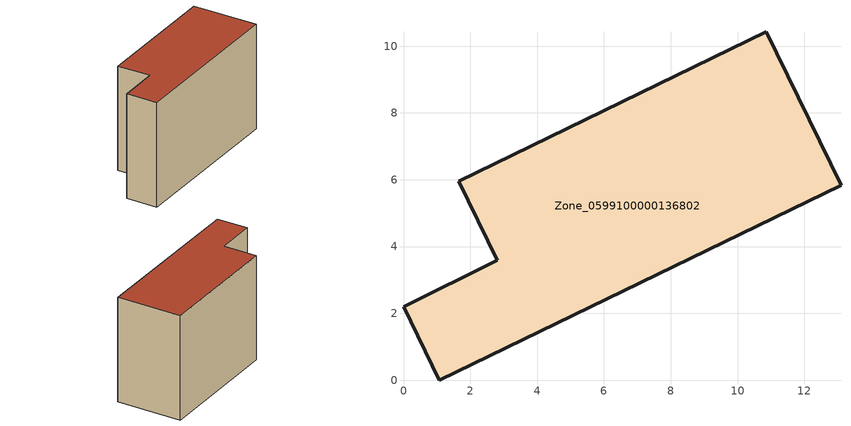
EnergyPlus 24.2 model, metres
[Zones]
Zone_0599100000136802
 floor ground (C_G): 10.86,10.43 13.1,5.84 1.08,0 0,2.2 2.8,3.6 1.66,5.95 z0
 wall outside (C_F): 13.1,5.84 10.86,10.43 1.66,5.95 2.8,3.6 0,2.2 1.08,0 13.1,5.84 z0:8.36
 roof outside (C_R): 1.08,0 13.1,5.84 10.86,10.43 1.66,5.95 2.8,3.6 0,2.2 z8.36
[BUILDING]
Pand.0599100000136802: North Axis=0; Terrain=City; Loads Convergence Tolerance Value=0.04; Temperature Convergence Tolerance Value=0.4; Solar Distribution=FullExterior; Maximum Number of Warmup Days=25; Minimum Number of Warmup Days=1
[Site:Location]
Rotterdam.The.Hague.AP_ZH_NLD Design_Conditions: Latitude=51.96; Longitude=4.45; Time Zone=1; Elevation=-4.5
[SITE:GROUNDTEMPERATURE:BUILDINGSURFACE]
18, 18, 18, 18, 18, 18, 18, 18, 18, 18, 18, 18
[MATERIAL] Thermal Absorptance=0.9; Solar Absorptance=0.7; Visible Absorptance=0.7
Name | Roughness | Thickness | Conductivity | Density | Specific Heat
G.TI.1946-1964 | MediumSmooth | 0.15 | 1 | 540 | 1210
F.TI.1946-1964 | Rough | 0.3 | 0.857143 | 1920 | 840
R.TI.1946-1964 | MediumRough | 0.2 | 0.277778 | 1500 | 1000
[CONSTRUCTION]
C_G: G.TI.1946-1964
C_F: F.TI.1946-1964
C_R: R.TI.1946-1964
[ZONE]
Zone_0599100000136802: Type=1; Multiplier=1; Ceiling Height=Autocalculate; Volume=Autocalculate; Floor Area=autocalculate; Part of Total Floor Area=Yes
[ZONEINFILTRATION:DESIGNFLOWRATE]
Infil_Zone_0599100000136802: Zone or ZoneList or Space or SpaceList=Zone_0599100000136802; Schedule=AlwaysOn; Design Flow Rate Calculation Method=Flow/Area; Flow Rate per Floor Area=0.003; Constant Term Coefficient=1; Temperature Term Coefficient=0; Velocity Term Coefficient=0; Velocity Squared Term Coefficient=0
[HVACTEMPLATE:ZONE:IDEALLOADSAIRSYSTEM]
Zone_0599100000136802: Maximum Heating Supply Air Temperature=50; Minimum Cooling Supply Air Temperature=13; Maximum Heating Supply Air Humidity Ratio=0.0156; Minimum Cooling Supply Air Humidity Ratio=0.0077; Heating Limit=NoLimit; Cooling Limit=NoLimit; Dehumidification Control Type=ConstantSensibleHeatRatio; Cooling Sensible Heat Ratio=0.7; Dehumidification Setpoint=60; Humidification Control Type=None; Humidification Setpoint=30; Outdoor Air Method=None; Outdoor Air Flow Rate per Person=0.00944; Outdoor Air Flow Rate per Zone Floor Area=0; Outdoor Air Flow Rate per Zone=0; Demand Controlled Ventilation Type=None; Outdoor Air Economizer Type=NoEconomizer; Heat Recovery Type=None; Sensible Heat Recovery Effectiveness=0.7; Latent Heat Recovery Effectiveness=0.65
[ZONECONTROL:THERMOSTAT]
ThermostatControl_Zone_0599100000136802: Zone or ZoneList=Zone_0599100000136802; Control Type Schedule=DualSetpointControlType; Control 1=Thermostat_Zone_0599100000136802; Temperature Difference Between Cutout And Setpoint=0
[THERMOSTATSETPOINT:DUALSETPOINT]
Thermostat_Zone_0599100000136802: Heating Setpoint Temperature Schedule=HeatingSetpoint_Zone_0599100000136802; Cooling Setpoint Temperature Schedule=CoolingSetpoint_Zone_0599100000136802
[SCHEDULE:COMPACT]
HeatingSetpoint_Zone_0599100000136802: Through: 12/31, For: AllDays, Until: 24:00, 21
CoolingSetpoint_Zone_0599100000136802: Through: 12/31, For: AllDays, Until: 24:00, 24
DualSetpointControlType: Through: 12/31, For: AllDays, Until: 24:00, 4
AlwaysOn: Through: 12/31, For: AllDays, Until: 24:00, 1
